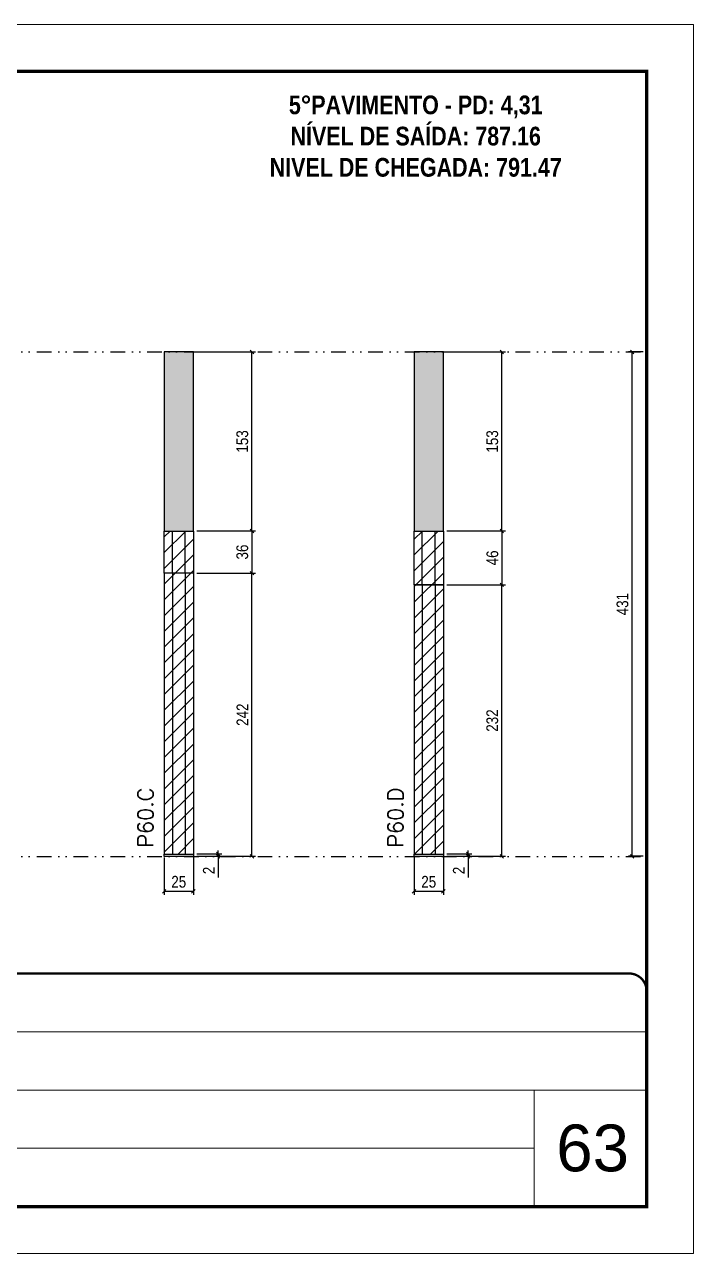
# Model space of a CAD drawing. Extents: x 14400 to 27878, y -21631 to 6985.
# Drawn here: x 18511 to 19082, y -11294 to -10244 of the extents above; entities that cross this region are included whole.
import ezdxf

# ---------------------------------------------------------------- set-up
doc = ezdxf.new("R2010")
doc.units = 0
for name, pattern in [('CONTINUO', [0]), ('DASHED', [0.75, 0.5, -0.25]), ('DIVIDE2', [0.625, 0.25, -0.125, 0, -0.125, 0, -0.125])]:
    doc.linetypes.add(name, pattern=pattern)
for name, color, linetype, lineweight in [('CARIMBO', 255, 'Continuous', 9), ('Folhas', 255, 'Continuous', 9), ('Hachura', 251, 'Continuous', 9), ('SARRAFO DE PRESSAO', 251, 'DASHED', 9), ('Texto Seção', 7, 'Continuous', 15)]:
    doc.layers.add(name, color=color, linetype=linetype, lineweight=lineweight)
for name, color, linetype in [('COTA', 241, 'Continuous'), ('NOMENCLATURA', 7, 'Continuous'), ('Nível', 160, 'Continuous'), ('Painéis', 200, 'Continuous'), ('SARR_2.2x7', 40, 'Continuous')]:
    doc.layers.add(name, color=color, linetype=linetype)
doc.styles.add('ARIAL', font='arial.ttf')
doc.styles.add('COTA TECNICA', font='techl___.ttf', dxfattribs={"height": 10})
doc.styles.add('COTA TECNICA-50', font='techl___.ttf', dxfattribs={"height": 10})
doc.styles.add('REGUA-120', font='ROMANS.shx', dxfattribs={"height": 15})
doc.styles.add('ROMANC', font='techb___.ttf', dxfattribs={"height": 2.5})
doc.dimstyles.new('COTA PAINEL-50', dxfattribs={"dimtxt": 10, "dimasz": 3, "dimexe": 3, "dimexo": 3, "dimgap": 3, "dimtad": 1, "dimdec": 1, "dimzin": 12, "dimdsep": 46, "dimtxsty": 'COTA TECNICA-50', "dimblk1": 'OBLIQUE', "dimblk2": 'OBLIQUE', "dimsah": 1, "dimcen": 0.9, "dimclrd": 4, "dimclre": 4, "dimclrt": 240, "dimadec": 1, "dimazin": 3, "dimtfac": 1, "dimtdec": 1, "dimtmove": 0, "dimatfit": 3, "dimfxl": 1, "dimtolj": 1, "dimtzin": 12, "dimarcsym": 0})
doc.dimstyles.new('PAINEL', dxfattribs={"dimtxt": 10, "dimasz": 3, "dimexe": 3, "dimexo": 3, "dimgap": 3, "dimtad": 1, "dimdec": 1, "dimzin": 12, "dimdsep": 46, "dimtxsty": 'COTA TECNICA', "dimblk1": 'OBLIQUE', "dimblk2": 'OBLIQUE', "dimsah": 1, "dimcen": 0.9, "dimclrd": 4, "dimclre": 4, "dimclrt": 240, "dimadec": 1, "dimazin": 3, "dimtfac": 1, "dimtdec": 1, "dimtmove": 0, "dimatfit": 3, "dimfxl": 1, "dimtolj": 1, "dimtzin": 12, "dimarcsym": 0})

# ---------------------------------------------------------------- blocks, each defined once
blk = doc.blocks.new('9999999999')
at = {"color": 30, "linetype": 'CONTINUO'}
for p, q in [((98564.6, 34379.6), (99584, 34379.6)), ((98564.6, 34329.8), (99488, 34329.8)), ((99584, 34329.8), (99488, 34329.8)), ((99488, 34329.8), (99488, 34230.2)), ((98564.6, 34280), (99488, 34280))]:
    blk.add_line(p, q, dxfattribs=at)
at = {"color": 30, "linetype": 'CONTINUO', "const_width": 2}
blk.add_lwpolyline([(99584, 34230.2), (99584, 34414.4, 0.414214), (99569, 34429.4), (98229, 34429.4, 0.414214), (98214, 34414.4), (98214, 34245.2, 0.414214), (98229, 34230.2), (99584, 34230.2)], format="xyb", dxfattribs=at)
at = {"layer": 'Folhas'}
blk.add_lwpolyline([(98139, 34190.2), (99624, 34190.2), (99624, 35240.2), (98139, 35240.2)], close=True, dxfattribs=at)
at = {"layer": 'Folhas', "color": 30, "const_width": 3}
blk.add_lwpolyline([(98214, 34230.2), (99584, 34230.2), (99584, 35200.2), (98214, 35200.2)], close=True, dxfattribs=at)
blk = doc.blocks.new('_Oblique')
at = {"color": 0, "linetype": 'ByBlock', "lineweight": -2}
blk.add_line((-0.5, -0.5), (0.5, 0.5), dxfattribs=at)
blk = doc.blocks.new('*D1690')
at = {"layer": 'COTA', "color": 4, "lineweight": -2, "transparency": 16777216}
for p, q in [((18629.9, -10955.6), (18629.9, -10987.5)), ((18654.9, -10955.6), (18654.9, -10987.5)), ((18629.9, -10984.5), (18654.9, -10984.5))]:
    blk.add_line(p, q, dxfattribs=at)
at = {"layer": 'Defpoints', "color": 0, "transparency": 16777216}
for p in [(18629.9, -10952.6), (18654.9, -10952.6), (18654.9, -10984.5)]:
    blk.add_point(p, dxfattribs=at)
at = {"layer": 'COTA', "color": 4, "lineweight": -2, "transparency": 16777216, "xscale": 3, "yscale": 3, "zscale": 3, "rotation": 180}
blk.add_blockref('_Oblique', (18629.9, -10984.5), dxfattribs=at)
at = {"layer": 'COTA', "color": 4, "lineweight": -2, "transparency": 16777216, "xscale": 3, "yscale": 3, "zscale": 3}
blk.add_blockref('_Oblique', (18654.9, -10984.5), dxfattribs=at)
at = {"layer": 'COTA', "color": 240, "transparency": 16777216, "insert": (18642.4, -10976.4), "char_height": 10, "attachment_point": 5, "style": 'COTA TECNICA'}
blk.add_mtext('\\A1;25', dxfattribs=at)
blk = doc.blocks.new('*D1691')
at = {"layer": 'COTA', "color": 4, "lineweight": -2, "transparency": 16777216}
for p, q in [((18676.1, -10952.6), (18676.1, -10949.6)), ((18657.9, -10952.6), (18679.1, -10952.6)), ((18657.9, -10954.6), (18679.1, -10954.6)), ((18676.1, -10952.6), (18676.1, -10954.6)), ((18676.1, -10954.6), (18676.1, -10972.7))]:
    blk.add_line(p, q, dxfattribs=at)
at = {"layer": 'Defpoints', "color": 0, "transparency": 16777216}
for p in [(18654.9, -10952.6), (18654.9, -10954.6), (18676.1, -10952.6)]:
    blk.add_point(p, dxfattribs=at)
at = {"layer": 'COTA', "color": 4, "lineweight": -2, "transparency": 16777216, "xscale": 3, "yscale": 3, "zscale": 3}
for p, rotation in [((18676.1, -10952.6), 270), ((18676.1, -10954.6), 90)]:
    blk.add_blockref('_Oblique', p, dxfattribs=dict(at, rotation=rotation))
at = {"layer": 'COTA', "color": 240, "transparency": 16777216, "insert": (18668.1, -10966.7), "char_height": 10, "attachment_point": 5, "rotation": 90, "style": 'COTA TECNICA-50'}
blk.add_mtext('\\A1;2', dxfattribs=at)
blk = doc.blocks.new('*D1692')
at = {"layer": 'COTA', "color": 4, "lineweight": -2, "transparency": 16777216}
for p, q in [((18657.9, -10712.6), (18707.9, -10712.6)), ((18704.9, -10954.6), (18704.9, -10712.6)), ((18657.9, -10954.6), (18707.9, -10954.6))]:
    blk.add_line(p, q, dxfattribs=at)
at = {"layer": 'Defpoints', "color": 0, "transparency": 16777216}
for p in [(18654.9, -10712.6), (18704.9, -10712.6), (18654.9, -10954.6)]:
    blk.add_point(p, dxfattribs=at)
at = {"layer": 'COTA', "color": 4, "lineweight": -2, "transparency": 16777216, "xscale": 3, "yscale": 3, "zscale": 3}
for p, rotation in [((18704.9, -10712.6), 90), ((18704.9, -10954.6), 270)]:
    blk.add_blockref('_Oblique', p, dxfattribs=dict(at, rotation=rotation))
at = {"layer": 'COTA', "color": 240, "transparency": 16777216, "insert": (18696.8, -10833.6), "char_height": 10, "attachment_point": 5, "rotation": 90, "style": 'COTA TECNICA-50'}
blk.add_mtext('\\A1;242', dxfattribs=at)
blk = doc.blocks.new('*D1693')
at = {"layer": 'COTA', "color": 4, "lineweight": -2, "transparency": 16777216}
for p, q in [((18843.4, -10955.6), (18843.4, -10987.5)), ((18868.4, -10955.6), (18868.4, -10987.5)), ((18843.4, -10984.5), (18868.4, -10984.5))]:
    blk.add_line(p, q, dxfattribs=at)
at = {"layer": 'Defpoints', "color": 0, "transparency": 16777216}
for p in [(18843.4, -10952.6), (18868.4, -10952.6), (18868.4, -10984.5)]:
    blk.add_point(p, dxfattribs=at)
at = {"layer": 'COTA', "color": 4, "lineweight": -2, "transparency": 16777216, "xscale": 3, "yscale": 3, "zscale": 3, "rotation": 180}
blk.add_blockref('_Oblique', (18843.4, -10984.5), dxfattribs=at)
at = {"layer": 'COTA', "color": 4, "lineweight": -2, "transparency": 16777216, "xscale": 3, "yscale": 3, "zscale": 3}
blk.add_blockref('_Oblique', (18868.4, -10984.5), dxfattribs=at)
at = {"layer": 'COTA', "color": 240, "transparency": 16777216, "insert": (18855.9, -10976.4), "char_height": 10, "attachment_point": 5, "style": 'COTA TECNICA'}
blk.add_mtext('\\A1;25', dxfattribs=at)
blk = doc.blocks.new('*D1694')
at = {"layer": 'COTA', "color": 4, "lineweight": -2, "transparency": 16777216}
for p, q in [((18889.6, -10952.6), (18889.6, -10949.6)), ((18871.4, -10952.6), (18892.6, -10952.6)), ((18871.4, -10954.6), (18892.6, -10954.6)), ((18889.6, -10952.6), (18889.6, -10954.6)), ((18889.6, -10954.6), (18889.6, -10972.7))]:
    blk.add_line(p, q, dxfattribs=at)
at = {"layer": 'Defpoints', "color": 0, "transparency": 16777216}
for p in [(18868.4, -10952.6), (18868.4, -10954.6), (18889.6, -10952.6)]:
    blk.add_point(p, dxfattribs=at)
at = {"layer": 'COTA', "color": 4, "lineweight": -2, "transparency": 16777216, "xscale": 3, "yscale": 3, "zscale": 3}
for p, rotation in [((18889.6, -10952.6), 270), ((18889.6, -10954.6), 90)]:
    blk.add_blockref('_Oblique', p, dxfattribs=dict(at, rotation=rotation))
at = {"layer": 'COTA', "color": 240, "transparency": 16777216, "insert": (18881.6, -10966.7), "char_height": 10, "attachment_point": 5, "rotation": 90, "style": 'COTA TECNICA-50'}
blk.add_mtext('\\A1;2', dxfattribs=at)
blk = doc.blocks.new('*D1695')
at = {"layer": 'COTA', "color": 4, "lineweight": -2, "transparency": 16777216}
for p, q in [((18871.4, -10722.6), (18921.4, -10722.6)), ((18918.4, -10954.6), (18918.4, -10722.6)), ((18871.4, -10954.6), (18921.4, -10954.6))]:
    blk.add_line(p, q, dxfattribs=at)
at = {"layer": 'Defpoints', "color": 0, "transparency": 16777216}
for p in [(18868.4, -10722.6), (18918.4, -10722.6), (18868.4, -10954.6)]:
    blk.add_point(p, dxfattribs=at)
at = {"layer": 'COTA', "color": 4, "lineweight": -2, "transparency": 16777216, "xscale": 3, "yscale": 3, "zscale": 3}
for p, rotation in [((18918.4, -10722.6), 90), ((18918.4, -10954.6), 270)]:
    blk.add_blockref('_Oblique', p, dxfattribs=dict(at, rotation=rotation))
at = {"layer": 'COTA', "color": 240, "transparency": 16777216, "insert": (18910.2, -10838.6), "char_height": 10, "attachment_point": 5, "rotation": 90, "style": 'COTA TECNICA-50'}
blk.add_mtext('\\A1;232', dxfattribs=at)
blk = doc.blocks.new('*D1927')
at = {"layer": 'COTA', "color": 4, "lineweight": -2, "transparency": 16777216}
for p, q in [((18657.9, -10523.6), (18707.9, -10523.6)), ((18704.9, -10676.6), (18704.9, -10523.6)), ((18657.9, -10676.6), (18707.9, -10676.6))]:
    blk.add_line(p, q, dxfattribs=at)
at = {"layer": 'Defpoints', "color": 0, "transparency": 16777216}
for p in [(18654.9, -10523.6), (18704.9, -10523.6), (18654.9, -10676.6)]:
    blk.add_point(p, dxfattribs=at)
at = {"layer": 'COTA', "color": 4, "lineweight": -2, "transparency": 16777216, "xscale": 3, "yscale": 3, "zscale": 3}
for p, rotation in [((18704.9, -10523.6), 90), ((18704.9, -10676.6), 270)]:
    blk.add_blockref('_Oblique', p, dxfattribs=dict(at, rotation=rotation))
at = {"layer": 'COTA', "color": 240, "transparency": 16777216, "insert": (18696.7, -10600.1), "char_height": 10, "attachment_point": 5, "rotation": 90, "style": 'COTA TECNICA'}
blk.add_mtext('\\A1;153', dxfattribs=at)
blk = doc.blocks.new('*D1928')
at = {"layer": 'COTA', "color": 4, "lineweight": -2, "transparency": 16777216}
for p, q in [((18657.9, -10676.6), (18707.9, -10676.6)), ((18704.9, -10676.6), (18704.9, -10712.6)), ((18657.9, -10712.6), (18707.9, -10712.6))]:
    blk.add_line(p, q, dxfattribs=at)
at = {"layer": 'Defpoints', "color": 0, "transparency": 16777216}
for p in [(18654.9, -10676.6), (18654.9, -10712.6), (18704.9, -10712.6)]:
    blk.add_point(p, dxfattribs=at)
at = {"layer": 'COTA', "color": 4, "lineweight": -2, "transparency": 16777216, "xscale": 3, "yscale": 3, "zscale": 3}
for p, rotation in [((18704.9, -10676.6), 90), ((18704.9, -10712.6), 270)]:
    blk.add_blockref('_Oblique', p, dxfattribs=dict(at, rotation=rotation))
at = {"layer": 'COTA', "color": 240, "transparency": 16777216, "insert": (18696.7, -10694.6), "char_height": 10, "attachment_point": 5, "rotation": 90, "style": 'COTA TECNICA'}
blk.add_mtext('\\A1;36', dxfattribs=at)
blk = doc.blocks.new('*D1929')
at = {"layer": 'COTA', "color": 4, "lineweight": -2, "transparency": 16777216}
for p, q in [((18871.4, -10523.6), (18921.4, -10523.6)), ((18918.4, -10676.6), (18918.4, -10523.6)), ((18871.4, -10676.6), (18921.4, -10676.6))]:
    blk.add_line(p, q, dxfattribs=at)
at = {"layer": 'Defpoints', "color": 0, "transparency": 16777216}
for p in [(18868.4, -10523.6), (18918.4, -10523.6), (18868.4, -10676.6)]:
    blk.add_point(p, dxfattribs=at)
at = {"layer": 'COTA', "color": 4, "lineweight": -2, "transparency": 16777216, "xscale": 3, "yscale": 3, "zscale": 3}
for p, rotation in [((18918.4, -10523.6), 90), ((18918.4, -10676.6), 270)]:
    blk.add_blockref('_Oblique', p, dxfattribs=dict(at, rotation=rotation))
at = {"layer": 'COTA', "color": 240, "transparency": 16777216, "insert": (18910.2, -10600.1), "char_height": 10, "attachment_point": 5, "rotation": 90, "style": 'COTA TECNICA'}
blk.add_mtext('\\A1;153', dxfattribs=at)
blk = doc.blocks.new('*D1930')
at = {"layer": 'COTA', "color": 4, "lineweight": -2, "transparency": 16777216}
for p, q in [((18871.4, -10676.6), (18921.4, -10676.6)), ((18918.4, -10676.6), (18918.4, -10722.6)), ((18871.4, -10722.6), (18921.4, -10722.6))]:
    blk.add_line(p, q, dxfattribs=at)
at = {"layer": 'Defpoints', "color": 0, "transparency": 16777216}
for p in [(18868.4, -10676.6), (18868.4, -10722.6), (18918.4, -10722.6)]:
    blk.add_point(p, dxfattribs=at)
at = {"layer": 'COTA', "color": 4, "lineweight": -2, "transparency": 16777216, "xscale": 3, "yscale": 3, "zscale": 3}
for p, rotation in [((18918.4, -10676.6), 90), ((18918.4, -10722.6), 270)]:
    blk.add_blockref('_Oblique', p, dxfattribs=dict(at, rotation=rotation))
at = {"layer": 'COTA', "color": 240, "transparency": 16777216, "insert": (18910.3, -10699.6), "char_height": 10, "attachment_point": 5, "rotation": 90, "style": 'COTA TECNICA'}
blk.add_mtext('\\A1;46', dxfattribs=at)
blk = doc.blocks.new('*D4242')
at = {"layer": 'COTA', "color": 4, "lineweight": -2, "transparency": 16777216}
for p, q in [((19039, -10523.6), (19026.6, -10523.6)), ((19029.6, -10954.6), (19029.6, -10523.6)), ((19039, -10954.6), (19026.6, -10954.6))]:
    blk.add_line(p, q, dxfattribs=at)
at = {"layer": 'Defpoints', "color": 0, "transparency": 16777216}
for p in [(19029.6, -10523.6), (19042, -10523.6), (19042, -10954.6)]:
    blk.add_point(p, dxfattribs=at)
at = {"layer": 'COTA', "color": 4, "lineweight": -2, "transparency": 16777216, "xscale": 3, "yscale": 3, "zscale": 3}
for p, rotation in [((19029.6, -10523.6), 90), ((19029.6, -10954.6), 270)]:
    blk.add_blockref('_Oblique', p, dxfattribs=dict(at, rotation=rotation))
at = {"layer": 'COTA', "color": 240, "transparency": 16777216, "insert": (19021.4, -10739.1), "char_height": 10, "attachment_point": 5, "rotation": 90, "style": 'COTA TECNICA'}
blk.add_mtext('\\A1;431', dxfattribs=at)

msp = doc.modelspace()

# ---------------------------------------------------------------- hatches: boundary and pattern name
at = {"layer": 'COTA'}
h = msp.add_hatch(dxfattribs=at)
h.set_pattern_fill('AR-CONC', color=256, scale=0.03)
h.set_pattern_definition([(50, (-1608.3184, -5411.8755), (5.4655401, -0.4781726), [0.5715, -6.2865]), (355, (-1608.3184, -5411.8755), (-1.0573026, 5.7317054), [0.4572, -5.0292175]), (100.451445, (-1607.863, -5411.9154), (4.4082374, 5.2535326), [0.4857003, -5.3427073]), (46.1842, (-1608.3184, -5410.3515), (8.1323712, -1.2612698), [0.85725, -9.42975]), (96.635558, (-1607.641, -5410.457), (7.122124, 7.4227837), [0.7285507, -8.0140682]), (351.18415, (-1608.3184, -5410.3515), (7.122124, 7.4227837), [0.685799, -7.543792]), (21, (-1607.5564, -5410.7325), (4.5484317, -3.0679559), [0.5715, -6.2865]), (326, (-1607.5564, -5410.7325), (1.8540609, 5.525639), [0.4572, -5.0292]), (71.451445, (-1607.1774, -5410.988), (6.4024926, 2.457683), [0.4857003, -5.3426981]), (37.5, (-1608.3184, -5411.8755), (0.0926581, 2.53665117), [0, -4.96824, 0, -5.1054, 0, -5.04825]), (7.5, (-1608.3184, -5411.8755), (2.00458988, 3.00541724), [0, -2.91084, 0, -4.85394, 0, -1.92405]), (327.5, (-1610.0177, -5411.8755), (4.06771786, -0.17186232), [0, -1.905, 0, -5.9436, 0, -7.8867]), (317.5, (-1610.7797, -5411.8755), (4.44387544, 0.76279473), [0, -2.4765, 0, -3.94716, 0, -5.6007])])
h.paths.add_polyline_path([(18654.93, -10523.62), (18629.93, -10523.62), (18629.93, -10676.62), (18654.93, -10676.62)])
h = msp.add_hatch(dxfattribs=at)
h.set_pattern_fill('AR-CONC', color=256, scale=0.03)
h.set_pattern_definition([(50, (-1394.803, -5411.8755), (5.4655401, -0.4781726), [0.5715, -6.2865]), (355, (-1394.803, -5411.8755), (-1.0573026, 5.7317054), [0.4572, -5.0292175]), (100.451445, (-1394.3476, -5411.9154), (4.4082374, 5.2535326), [0.4857003, -5.3427073]), (46.1842, (-1394.803, -5410.3515), (8.1323712, -1.2612698), [0.85725, -9.42975]), (96.635558, (-1394.125, -5410.457), (7.122124, 7.4227837), [0.7285507, -8.0140682]), (351.18415, (-1394.803, -5410.3515), (7.122124, 7.4227837), [0.685799, -7.543792]), (21, (-1394.041, -5410.7325), (4.5484317, -3.0679559), [0.5715, -6.2865]), (326, (-1394.041, -5410.7325), (1.8540609, 5.525639), [0.4572, -5.0292]), (71.451445, (-1393.662, -5410.988), (6.4024926, 2.457683), [0.4857003, -5.3426981]), (37.5, (-1394.803, -5411.8755), (0.0926581, 2.53665117), [0, -4.96824, 0, -5.1054, 0, -5.04825]), (7.5, (-1394.803, -5411.8755), (2.00458988, 3.00541724), [0, -2.91084, 0, -4.85394, 0, -1.92405]), (327.5, (-1396.5023, -5411.8755), (4.06771786, -0.17186232), [0, -1.905, 0, -5.9436, 0, -7.8867]), (317.5, (-1397.2643, -5411.8755), (4.44387544, 0.76279473), [0, -2.4765, 0, -3.94716, 0, -5.6007])])
h.paths.add_polyline_path([(18868.44, -10523.62), (18843.44, -10523.62), (18843.44, -10676.62), (18868.44, -10676.62)])
at = {"layer": 'Hachura', "linetype": 'ByBlock'}
h = msp.add_hatch(dxfattribs=at)
h.set_pattern_fill('ANSI31', color=256, scale=3)
h.paths.add_polyline_path([(18013.82, -10676.62), (17792.82, -10676.62), (17792.82, -10733.62), (18013.82, -10733.62)])
h.paths.add_polyline_path([(18013.82, -10733.62), (17792.82, -10733.62), (17792.82, -10830.62), (18013.82, -10830.62)])
h.paths.add_polyline_path([(18013.82, -10830.62), (17792.82, -10830.62), (17792.82, -10952.62), (18013.82, -10952.62)])
h.paths.add_polyline_path([(18443.52, -10830.62), (18222.52, -10830.62), (18222.52, -10952.62), (18443.52, -10952.62)])
h.paths.add_polyline_path([(18443.52, -10712.62), (18222.52, -10712.62), (18222.52, -10830.62), (18443.52, -10830.62)])
h.paths.add_polyline_path([(18443.52, -10676.62), (18222.52, -10676.62), (18222.52, -10710.62), (18443.52, -10710.62)])
h.paths.add_polyline_path([(18654.93, -10676.62), (18629.93, -10676.62), (18629.93, -10712.62), (18654.93, -10712.62)])
h.paths.add_polyline_path([(18654.93, -10712.62), (18629.93, -10712.62), (18629.93, -10952.62), (18654.93, -10952.62)])
h.paths.add_polyline_path([(18868.44, -10722.62), (18843.44, -10722.62), (18843.44, -10952.62), (18868.44, -10952.62)])
h.paths.add_polyline_path([(18868.44, -10676.62), (18843.44, -10676.62), (18843.44, -10722.62), (18868.44, -10722.62)])

# ---------------------------------------------------------------- linework, layer by layer
at = {"layer": 'COTA'}
for points in [[(18629.93, -10676.62), (18654.93, -10676.62), (18654.93, -10523.62), (18629.93, -10523.62)], [(18843.44, -10676.62), (18868.44, -10676.62), (18868.44, -10523.62), (18843.44, -10523.62)]]:
    msp.add_lwpolyline(points, close=True, dxfattribs=at)
at = {"layer": 'Nível', "color": 4, "linetype": 'DIVIDE2', "ltscale": 50}
for p, q in [((17671.97, -10523.62), (19041.97, -10523.62)), ((17671.97, -10954.62), (19041.97, -10954.62))]:
    msp.add_line(p, q, dxfattribs=at)
at = {"layer": 'Painéis'}
for p, q in [((18629.93, -10712.62), (18629.93, -10952.62)), ((18654.93, -10712.62), (18654.93, -10952.62)), ((18843.44, -10722.62), (18843.44, -10952.62)), ((18843.44, -10722.62), (18868.44, -10722.62)), ((18868.44, -10722.62), (18868.44, -10952.62)), ((18629.93, -10952.62), (18654.93, -10952.62)), ((18629.93, -10954.62), (18629.93, -10952.62)), ((18654.93, -10954.62), (18629.93, -10954.62)), ((18654.93, -10952.62), (18654.93, -10954.62)), ((18843.44, -10952.62), (18868.44, -10952.62)), ((18843.44, -10954.62), (18843.44, -10952.62)), ((18868.44, -10954.62), (18843.44, -10954.62)), ((18868.44, -10952.62), (18868.44, -10954.62))]:
    msp.add_line(p, q, dxfattribs=at)
for points in [[(18629.93, -10676.62), (18654.93, -10676.62), (18654.93, -10712.62), (18629.93, -10712.62)], [(18843.44, -10676.62), (18868.44, -10676.62), (18868.44, -10722.62), (18843.44, -10722.62)]]:
    msp.add_lwpolyline(points, close=True, dxfattribs=at)
at = {"layer": 'SARR_2.2x7'}
for p, q in [((18636.93, -10712.62), (18636.93, -10676.62)), ((18647.93, -10712.62), (18647.93, -10676.62)), ((18850.44, -10722.62), (18850.44, -10676.62)), ((18861.44, -10722.62), (18861.44, -10676.62)), ((18636.93, -10712.62), (18636.93, -10952.62)), ((18647.93, -10712.62), (18647.93, -10952.62)), ((18850.44, -10722.62), (18850.44, -10952.62)), ((18861.44, -10722.62), (18861.44, -10952.62))]:
    msp.add_line(p, q, dxfattribs=at)

# ---------------------------------------------------------------- block references
at = {"layer": 'SARRAFO DE PRESSAO', "color": 6, "linetype": 'ByBlock'}
msp.add_blockref('9999999999', (-80542.01, -45484.1), dxfattribs=at)

# ---------------------------------------------------------------- texts
at = {"layer": 'CARIMBO', "style": 'ARIAL'}
msp.add_text('63', height=40, dxfattribs=at).set_placement((18964.83, -11223.76))
at = {"layer": 'NOMENCLATURA', "color": 2, "insert": (18844.81, -10277.84), "char_height": 16, "attachment_point": 2, "style": 'ROMANC'}
msp.add_mtext_dynamic_manual_height_columns('\\P5°PAVIMENTO - PD: 4,31\\PNÍVEL DE SAÍDA: 787.16\\PNIVEL DE CHEGADA: 791.47', width=432.3511, gutter_width=1, heights=[0], dxfattribs=at)
at = {"layer": 'Texto Seção', "char_height": 13, "width": 370.6998, "attachment_point": 7, "rotation": 90, "style": 'REGUA-120'}
for s, insert in [('P60.C', (18620.48, -10947.2)), ('P60.D', (18833.99, -10947.2))]:
    msp.add_mtext(s, dxfattribs=dict(at, insert=insert))

# ---------------------------------------------------------------- dimensions: what is measured, and where the dimension line sits
at = {"layer": 'COTA'}
for base, p1, p2, dimstyle, picture, middle in [((18704.92, -10523.62), (18654.93, -10676.62), (18654.93, -10523.62), 'PAINEL', '*D1927', (18696.7, -10600.12)), ((18918.43, -10523.62), (18868.44, -10676.62), (18868.44, -10523.62), 'PAINEL', '*D1929', (18910.21, -10600.12)), ((19029.59, -10523.62), (19041.97, -10954.62), (19041.97, -10523.62), 'PAINEL', '*D4242', (19021.37, -10739.12)), ((18704.92, -10712.62), (18654.93, -10676.62), (18654.93, -10712.62), 'PAINEL', '*D1928', (18696.7, -10694.62)), ((18918.43, -10722.62), (18868.44, -10676.62), (18868.44, -10722.62), 'PAINEL', '*D1930', (18910.33, -10699.62)), ((18704.92, -10712.62), (18654.93, -10954.62), (18654.93, -10712.62), 'COTA PAINEL-50', '*D1692', (18696.85, -10833.62)), ((18918.43, -10722.62), (18868.44, -10954.62), (18868.44, -10722.62), 'COTA PAINEL-50', '*D1695', (18910.21, -10838.62))]:
    dim = msp.add_linear_dim(base=base, p1=p1, p2=p2, angle=90, dimstyle=dimstyle, dxfattribs=at)
    dim.commit()
    dim.dimension.update_dxf_attribs({"geometry": picture, "text_midpoint": middle})
for base, p1, p2, picture, middle in [((18676.12, -10952.62), (18654.93, -10954.62), (18654.93, -10952.62), '*D1691', (18676.12, -10966.67)), ((18889.64, -10952.62), (18868.44, -10954.62), (18868.44, -10952.62), '*D1694', (18889.64, -10966.67))]:
    dim = msp.add_linear_dim(base=base, p1=p1, p2=p2, angle=90, dimstyle='COTA PAINEL-50', dxfattribs=at)
    dim.commit()
    dim.dimension.update_dxf_attribs({"geometry": picture, "text_midpoint": middle, "dimtype": 160})
for base, p1, p2, picture, middle in [((18654.93, -10984.51), (18629.93, -10952.62), (18654.93, -10952.62), '*D1690', (18642.43, -10976.4)), ((18868.44, -10984.51), (18843.44, -10952.62), (18868.44, -10952.62), '*D1693', (18855.94, -10976.4))]:
    dim = msp.add_linear_dim(base=base, p1=p1, p2=p2, dimstyle='PAINEL', override={"dimarcsym": 2}, dxfattribs=at)
    dim.commit()
    dim.dimension.update_dxf_attribs({"geometry": picture, "text_midpoint": middle})

doc.saveas('drawing.dxf')
